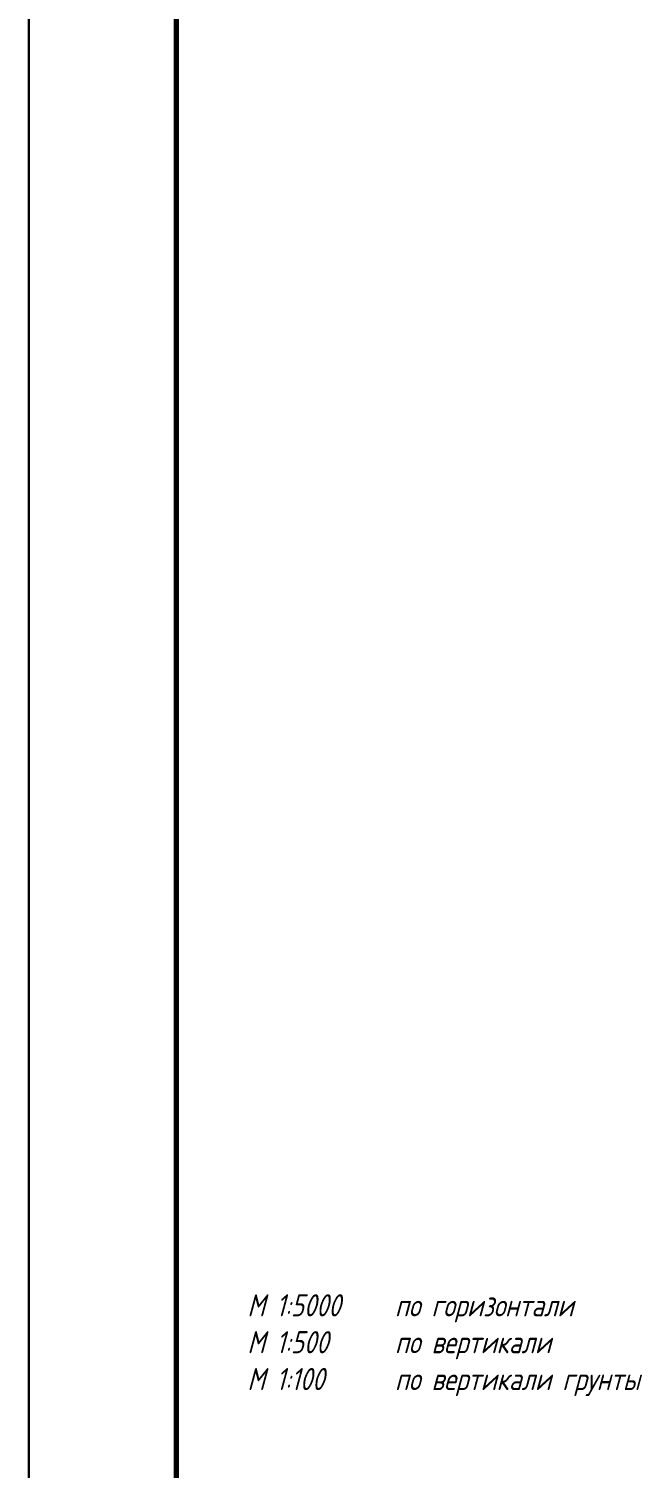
# Model space of a CAD drawing. Extents: x 2172 to 5772, y -842 to -248.
# Drawn here: x 3301.6 to 3384.7, y -614 to -418.8 of the extents above; entities that cross this region are included whole.
import ezdxf

# ---------------------------------------------------------------- set-up
doc = ezdxf.new("R2010")
doc.units = 0
doc.header["$MEASUREMENT"] = 0
doc.linetypes.add('CONTI', pattern=[0])
doc.linetypes.add('TP0', pattern=[0])
doc.layers.get('0').update_dxf_attribs({"linetype": 'CONTINUOUS'})
doc.layers.add('RAMKA', color=7, linetype='CONTI')
doc.styles.add('ГОСТ', font='gost.TTF', dxfattribs={"oblique": 15, "height": 1})

msp = doc.modelspace()

# ---------------------------------------------------------------- linework, layer by layer
at = {"linetype": 'TP0'}
for p, q in [((3301.595959244836, -842.4776934912497), (3301.595959244836, -248.4776934912497)), ((3301.595959244836, -248.4776934912497), (3301.595959244836, -842.4776934912497)), ((3301.595959244836, -842.4776934912497), (3301.595959244836, -248.4776934912497)), ((3301.595959244836, -248.4776934912497), (3301.595959244836, -842.4776934912497)), ((3301.595959244836, -842.4776934912497), (3301.595959244836, -248.4776934912497)), ((3301.595959244836, -842.4776934912497), (3301.595959244836, -248.4776934912497)), ((3301.595959244836, -842.4776934912497), (3301.595959244836, -422.4776934912497)), ((3301.595959244836, -842.4776934912497), (3301.595959244836, -422.4776934912497)), ((3301.595959244836, -842.4776934912497), (3301.595959244836, -422.4776934912497)), ((3301.595959244836, -842.4776934912497), (3301.595959244836, -422.4776934912497))]:
    msp.add_line(p, q, dxfattribs=at)
at = {"layer": 'RAMKA', "color": 250, "lineweight": 70}
msp.add_line((3321.595959244836, -837.4776934912497), (3321.595959244836, -253.4776934912497), dxfattribs=at)

# ---------------------------------------------------------------- texts
at = {"style": 'ГОСТ', "oblique": 15}
for s, p in [('M 1:5000', (3331.211749405253, -593.4533586343551)), ('по горизонтали', (3351.211749405253, -593.4533586343551)), ('M 1:500', (3331.211749405253, -598.4533586343551)), ('по вертикали', (3351.211749405253, -598.4533586343551)), ('M 1:100', (3331.211749405253, -603.4533586343551)), ('по вертикали грунты', (3351.211749405253, -603.4533586343551))]:
    msp.add_text(s, height=3, dxfattribs=at).set_placement(p)

doc.saveas('drawing.dxf')
